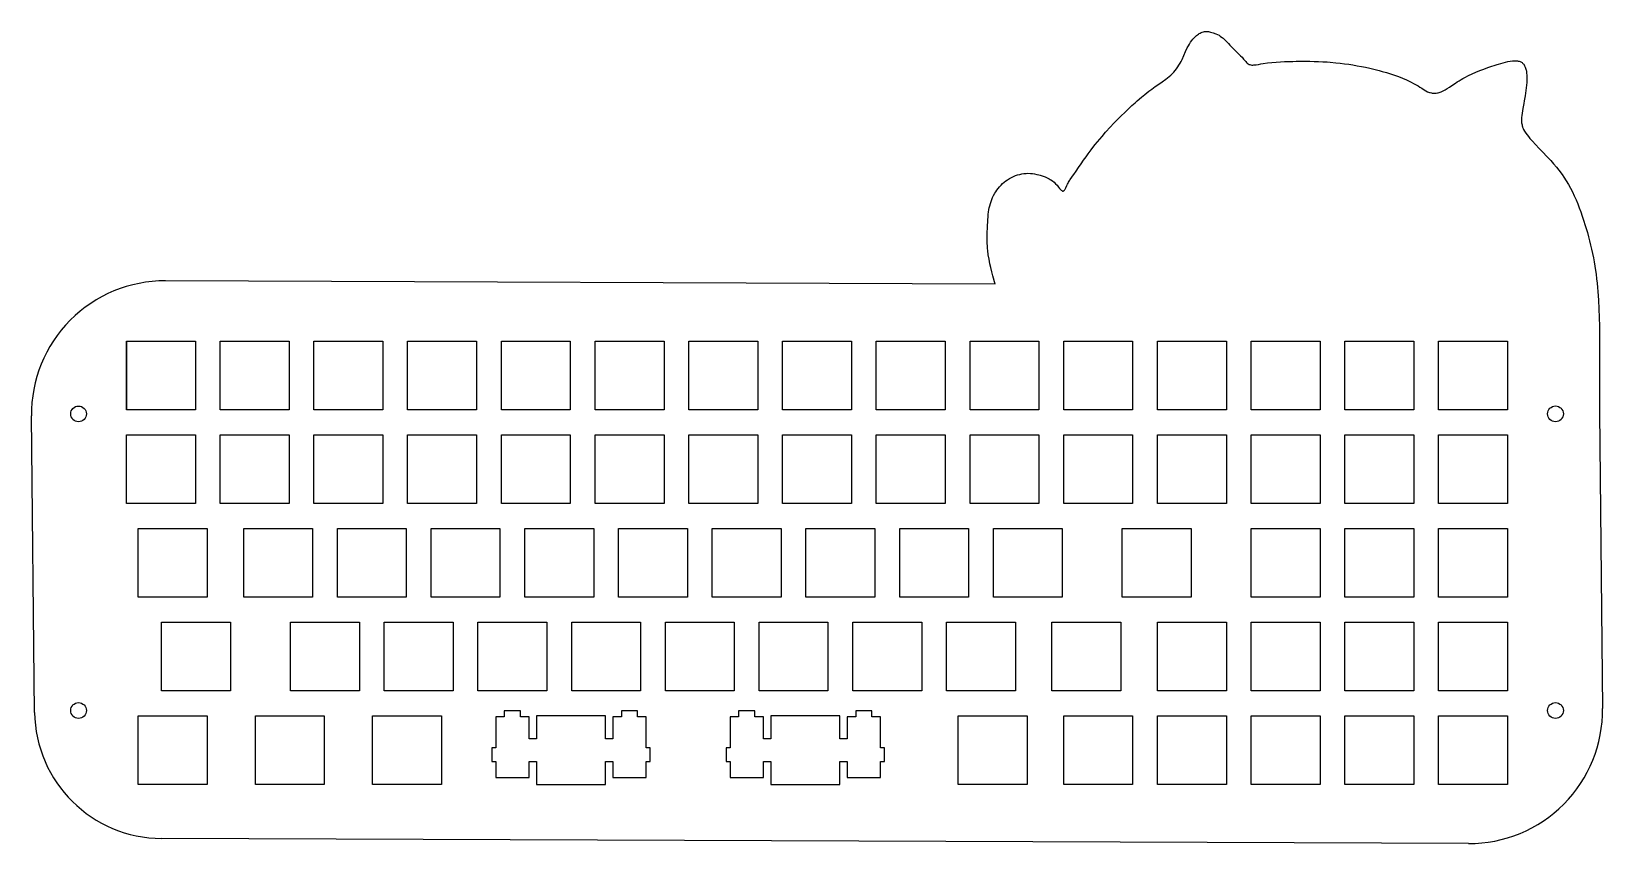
# Model space of a CAD drawing. Header units: millimetres. Extents: x 6 to 325, y 4 to 169.
import ezdxf

# ---------------------------------------------------------------- set-up
doc = ezdxf.new("R2010")
doc.units = ezdxf.units.MM
doc.header["$LTSCALE"] = 50
doc.header["$MEASUREMENT"] = 0

# ---------------------------------------------------------------- blocks, each defined once
blk = doc.blocks.new('BLOCK_2')
at = {"color": 7}
blk.add_lwpolyline([(-27.9, 122.47), (-27.9, 136.47), (-13.9, 136.47), (-13.9, 122.47), (-27.9, 122.47)], dxfattribs=at)
blk = doc.blocks.new('BLOCK_3')
at = {"color": 7}
blk.add_lwpolyline([(155.45, 117.42), (169.46, 117.42), (169.46, 103.42), (155.45, 103.42), (155.45, 117.42)], dxfattribs=at)
blk = doc.blocks.new('BLOCK_4')
at = {"color": 7}
blk.add_lwpolyline([(193.56, 117.42), (207.56, 117.42), (207.56, 103.42), (193.56, 103.42), (193.56, 117.42)], dxfattribs=at)
blk = doc.blocks.new('BLOCK_5')
at = {"color": 7}
blk.add_lwpolyline([(134.02, 103.42), (134.02, 117.42), (148.03, 117.42), (148.03, 103.42), (134.02, 103.42)], dxfattribs=at)
blk = doc.blocks.new('BLOCK_6')
at = {"color": 7}
blk.add_lwpolyline([(212.6, 103.42), (212.6, 117.42), (226.61, 117.42), (226.61, 103.42), (212.6, 103.42)], dxfattribs=at)
blk = doc.blocks.new('BLOCK_7')
at = {"color": 7}
blk.add_lwpolyline([(188.51, 117.42), (188.51, 103.42), (174.51, 103.42), (174.51, 117.42), (188.51, 117.42)], dxfattribs=at)
blk = doc.blocks.new('BLOCK_8')
at = {"color": 7}
blk.add_lwpolyline([(111.45, 108.12), (111.45, 104.89), (118.2, 104.89), (118.2, 108.12), (119.02, 108.12), (119.02, 110.92), (118.2, 110.92), (118.2, 117.19), (116.47, 117.19), (116.47, 118.39), (113.17, 118.39), (113.17, 117.19), (111.45, 117.19), (111.45, 112.72), (109.93, 112.72), (109.93, 117.42), (95.92, 117.42), (95.92, 112.72), (94.4, 112.72), (94.4, 117.19), (92.68, 117.19), (92.68, 118.39), (89.37, 118.39), (89.37, 117.19), (87.65, 117.19), (87.65, 110.92), (86.82, 110.92), (86.82, 108.12), (87.65, 108.12), (87.65, 104.89), (94.4, 104.89), (94.4, 108.12), (95.92, 108.12), (95.92, 103.42), (109.93, 103.42), (109.93, 108.12), (111.45, 108.12)], dxfattribs=at)
blk = doc.blocks.new('BLOCK_9')
at = {"color": 7}
blk.add_lwpolyline([(-1.71, 136.47), (12.29, 136.47), (12.29, 122.47), (-1.71, 122.47), (-1.71, 136.47)], dxfattribs=at)
blk = doc.blocks.new('BLOCK_10')
at = {"color": 7}
blk.add_lwpolyline([(17.34, 136.47), (31.34, 136.47), (31.34, 122.47), (17.34, 122.47), (17.34, 136.47)], dxfattribs=at)
blk = doc.blocks.new('BLOCK_11')
at = {"color": 7}
blk.add_lwpolyline([(245.66, 103.42), (231.65, 103.42), (231.65, 117.42), (245.66, 117.42), (245.66, 103.42)], dxfattribs=at)
blk = doc.blocks.new('BLOCK_12')
at = {"color": 7}
blk.add_lwpolyline([(48.3, 112.72), (46.78, 112.72), (46.78, 117.19), (45.05, 117.19), (45.05, 118.39), (41.75, 118.39), (41.75, 117.19), (40.02, 117.19), (40.02, 110.92), (39.2, 110.92), (39.2, 108.12), (40.02, 108.12), (40.02, 104.89), (46.78, 104.89), (46.78, 108.12), (48.3, 108.12), (48.3, 103.42), (62.3, 103.42), (62.3, 108.12), (63.82, 108.12), (63.82, 104.89), (70.57, 104.89), (70.57, 108.12), (71.4, 108.12), (71.4, 110.92), (70.57, 110.92), (70.57, 117.19), (68.85, 117.19), (68.85, 118.39), (65.55, 118.39), (65.55, 117.19), (63.82, 117.19), (63.82, 112.72), (62.3, 112.72), (62.3, 117.42), (48.3, 117.42), (48.3, 112.72)], dxfattribs=at)
blk = doc.blocks.new('BLOCK_13')
at = {"color": 7}
blk.add_lwpolyline([(88.49, 136.47), (88.49, 122.47), (74.49, 122.47), (74.49, 136.47), (88.49, 136.47)], dxfattribs=at)
blk = doc.blocks.new('BLOCK_14')
at = {"color": 7}
blk.add_lwpolyline([(145.64, 122.47), (131.64, 122.47), (131.64, 136.47), (145.64, 136.47), (145.64, 122.47)], dxfattribs=at)
blk = doc.blocks.new('BLOCK_15')
at = {"color": 7}
blk.add_lwpolyline([(40.87, 141.52), (26.87, 141.52), (26.87, 155.52), (40.87, 155.52), (40.87, 141.52)], dxfattribs=at)
blk = doc.blocks.new('BLOCK_16')
at = {"color": 7}
blk.add_lwpolyline([(-32.66, 141.52), (-32.66, 155.52), (-18.66, 155.52), (-18.66, 141.52), (-32.66, 141.52)], dxfattribs=at)
blk = doc.blocks.new('BLOCK_17')
at = {"color": 7}
blk.add_lwpolyline([(21.82, 141.52), (7.82, 141.52), (7.82, 155.52), (21.82, 155.52), (21.82, 141.52)], dxfattribs=at)
blk = doc.blocks.new('BLOCK_18')
at = {"color": 7}
blk.add_lwpolyline([(245.66, 136.47), (245.66, 122.47), (231.65, 122.47), (231.65, 136.47), (245.66, 136.47)], dxfattribs=at)
blk = doc.blocks.new('BLOCK_19')
at = {"color": 7}
blk.add_lwpolyline([(188.51, 136.47), (188.51, 122.47), (174.51, 122.47), (174.51, 136.47), (188.51, 136.47)], dxfattribs=at)
blk = doc.blocks.new('BLOCK_20')
at = {"color": 7}
blk.add_lwpolyline([(167.07, 122.47), (153.07, 122.47), (153.07, 136.47), (167.07, 136.47), (167.07, 122.47)], dxfattribs=at)
blk = doc.blocks.new('BLOCK_21')
at = {"color": 7}
blk.add_lwpolyline([(126.59, 136.47), (126.59, 122.47), (112.59, 122.47), (112.59, 136.47), (126.59, 136.47)], dxfattribs=at)
blk = doc.blocks.new('BLOCK_22')
at = {"color": 7}
blk.add_lwpolyline([(-11.23, 141.52), (-11.23, 155.52), (2.77, 155.52), (2.77, 141.52), (-11.23, 141.52)], dxfattribs=at)
blk = doc.blocks.new('BLOCK_23')
at = {"color": 7}
blk.add_lwpolyline([(107.54, 136.47), (107.54, 122.47), (93.54, 122.47), (93.54, 136.47), (107.54, 136.47)], dxfattribs=at)
blk = doc.blocks.new('BLOCK_24')
at = {"color": 7}
blk.add_lwpolyline([(36.39, 122.47), (36.39, 136.47), (50.39, 136.47), (50.39, 122.47), (36.39, 122.47)], dxfattribs=at)
blk = doc.blocks.new('BLOCK_25')
at = {"color": 7}
blk.add_lwpolyline([(207.56, 122.47), (193.56, 122.47), (193.56, 136.47), (207.56, 136.47), (207.56, 122.47)], dxfattribs=at)
blk = doc.blocks.new('BLOCK_26')
at = {"color": 7}
blk.add_lwpolyline([(69.44, 122.47), (55.44, 122.47), (55.44, 136.47), (69.44, 136.47), (69.44, 122.47)], dxfattribs=at)
blk = doc.blocks.new('BLOCK_27')
at = {"color": 7}
blk.add_lwpolyline([(226.61, 136.47), (226.61, 122.47), (212.6, 122.47), (212.6, 136.47), (226.61, 136.47)], dxfattribs=at)
blk = doc.blocks.new('BLOCK_28')
at = {"color": 7}
blk.add_lwpolyline([(45.92, 155.52), (59.92, 155.52), (59.92, 141.52), (45.92, 141.52), (45.92, 155.52)], dxfattribs=at)
blk = doc.blocks.new('BLOCK_30')
at = {"color": 7}
blk.add_lwpolyline([(-8.85, 103.42), (-8.85, 117.42), (5.15, 117.42), (5.15, 103.42), (-8.85, 103.42)], dxfattribs=at)
blk = doc.blocks.new('BLOCK_31')
at = {"color": 7}
blk.add_lwpolyline([(-18.66, 103.42), (-32.66, 103.42), (-32.66, 117.42), (-18.66, 117.42), (-18.66, 103.42)], dxfattribs=at)
blk = doc.blocks.new('BLOCK_32')
at = {"color": 7}
blk.add_lwpolyline([(28.96, 117.42), (28.96, 103.42), (14.96, 103.42), (14.96, 117.42), (28.96, 117.42)], dxfattribs=at)
blk = doc.blocks.new('BLOCK_33')
at = {"color": 7}
blk.add_lwpolyline([(207.56, 179.62), (193.56, 179.62), (193.56, 193.62), (207.56, 193.62), (207.56, 179.62)], dxfattribs=at)
blk = doc.blocks.new('BLOCK_34')
at = {"color": 7}
blk.add_lwpolyline([(245.66, 193.62), (245.66, 179.62), (231.65, 179.62), (231.65, 193.62), (245.66, 193.62)], dxfattribs=at)
blk = doc.blocks.new('BLOCK_35')
at = {"color": 7}
blk.add_lwpolyline([(112.31, 193.62), (112.31, 179.62), (98.31, 179.62), (98.31, 193.62), (112.31, 193.62)], dxfattribs=at)
blk = doc.blocks.new('BLOCK_36')
at = {"color": 7}
blk.add_lwpolyline([(131.36, 193.62), (131.36, 179.62), (117.35, 179.62), (117.35, 193.62), (131.36, 193.62)], dxfattribs=at)
blk = doc.blocks.new('BLOCK_37')
at = {"color": 7}
blk.add_lwpolyline([(212.6, 193.62), (226.61, 193.62), (226.61, 179.62), (212.6, 179.62), (212.6, 193.62)], dxfattribs=at)
blk = doc.blocks.new('BLOCK_38')
at = {"color": 7}
blk.add_lwpolyline([(155.45, 193.62), (169.46, 193.62), (169.46, 179.62), (155.45, 179.62), (155.45, 193.62)], dxfattribs=at)
blk = doc.blocks.new('BLOCK_39')
at = {"color": 7}
blk.add_lwpolyline([(150.41, 179.62), (136.41, 179.62), (136.41, 193.62), (150.41, 193.62), (150.41, 179.62)], dxfattribs=at)
blk = doc.blocks.new('BLOCK_40')
at = {"color": 7}
blk.add_lwpolyline([(174.51, 179.62), (174.51, 193.62), (188.51, 193.62), (188.51, 179.62), (174.51, 179.62)], dxfattribs=at)
blk = doc.blocks.new('BLOCK_41')
at = {"color": 7}
blk.add_lwpolyline([(226.61, 160.57), (212.6, 160.57), (212.6, 174.57), (226.61, 174.57), (226.61, 160.57)], dxfattribs=at)
blk = doc.blocks.new('BLOCK_42')
at = {"color": 7}
blk.add_lwpolyline([(3.06, 193.62), (17.06, 193.62), (17.06, 179.62), (3.06, 179.62), (3.06, 193.62)], dxfattribs=at)
blk = doc.blocks.new('BLOCK_43')
at = {"color": 7}
blk.add_lwpolyline([(93.26, 193.62), (93.26, 179.62), (79.26, 179.62), (79.26, 193.62), (93.26, 193.62)], dxfattribs=at)
blk = doc.blocks.new('BLOCK_44')
at = {"color": 7}
blk.add_lwpolyline([(117.35, 174.57), (131.36, 174.57), (131.36, 160.57), (117.35, 160.57), (117.35, 174.57)], dxfattribs=at)
blk = doc.blocks.new('BLOCK_45')
at = {"color": 7}
blk.add_lwpolyline([(41.16, 193.62), (55.16, 193.62), (55.16, 179.62), (41.16, 179.62), (41.16, 193.62)], dxfattribs=at)
blk = doc.blocks.new('BLOCK_46')
at = {"color": 7}
blk.add_lwpolyline([(36.11, 193.62), (36.11, 179.62), (22.1, 179.62), (22.1, 193.62), (36.11, 193.62)], dxfattribs=at)
blk = doc.blocks.new('BLOCK_47')
at = {"color": 7}
blk.add_lwpolyline([(-1.99, 179.62), (-15.99, 179.62), (-15.99, 193.62), (-1.99, 193.62), (-1.99, 179.62)], dxfattribs=at)
blk = doc.blocks.new('BLOCK_48')
at = {"color": 7}
blk.add_lwpolyline([(98.31, 174.57), (112.31, 174.57), (112.31, 160.57), (98.31, 160.57), (98.31, 174.57)], dxfattribs=at)
blk = doc.blocks.new('BLOCK_49')
at = {"color": 7}
blk.add_lwpolyline([(231.65, 160.57), (231.65, 174.57), (245.66, 174.57), (245.66, 160.57), (231.65, 160.57)], dxfattribs=at)
blk = doc.blocks.new('BLOCK_50')
at = {"color": 7}
blk.add_lwpolyline([(174.51, 160.57), (174.51, 174.57), (188.51, 174.57), (188.51, 160.57), (174.51, 160.57)], dxfattribs=at)
blk = doc.blocks.new('BLOCK_51')
at = {"color": 7}
blk.add_lwpolyline([(169.46, 160.57), (155.45, 160.57), (155.45, 174.57), (169.46, 174.57), (169.46, 160.57)], dxfattribs=at)
blk = doc.blocks.new('BLOCK_52')
at = {"color": 7}
blk.add_lwpolyline([(93.26, 174.57), (93.26, 160.57), (79.26, 160.57), (79.26, 174.57), (93.26, 174.57)], dxfattribs=at)
blk = doc.blocks.new('BLOCK_53')
at = {"color": 7}
blk.add_lwpolyline([(-35.04, 179.62), (-35.04, 193.62), (-21.04, 193.62), (-21.04, 179.62), (-35.04, 179.62)], dxfattribs=at)
blk = doc.blocks.new('BLOCK_54')
at = {"color": 7}
blk.add_lwpolyline([(136.41, 174.57), (150.41, 174.57), (150.41, 160.57), (136.41, 160.57), (136.41, 174.57)], dxfattribs=at)
blk = doc.blocks.new('BLOCK_55')
at = {"color": 7}
blk.add_lwpolyline([(207.56, 160.57), (193.56, 160.57), (193.56, 174.57), (207.56, 174.57), (207.56, 160.57)], dxfattribs=at)
blk = doc.blocks.new('BLOCK_56')
at = {"color": 7}
blk.add_lwpolyline([(60.21, 193.62), (74.21, 193.62), (74.21, 179.62), (60.21, 179.62), (60.21, 193.62)], dxfattribs=at)
blk = doc.blocks.new('BLOCK_57')
at = {"color": 7}
blk.add_lwpolyline([(117.07, 141.52), (103.07, 141.52), (103.07, 155.52), (117.07, 155.52), (117.07, 141.52)], dxfattribs=at)
blk = doc.blocks.new('BLOCK_58')
at = {"color": 7}
blk.add_lwpolyline([(193.56, 155.52), (207.56, 155.52), (207.56, 141.52), (193.56, 141.52), (193.56, 155.52)], dxfattribs=at)
blk = doc.blocks.new('BLOCK_59')
at = {"color": 7}
blk.add_lwpolyline([(141.17, 141.52), (141.17, 155.52), (155.17, 155.52), (155.17, 141.52), (141.17, 141.52)], dxfattribs=at)
blk = doc.blocks.new('BLOCK_60')
at = {"color": 7}
blk.add_lwpolyline([(78.97, 141.52), (64.97, 141.52), (64.97, 155.52), (78.97, 155.52), (78.97, 141.52)], dxfattribs=at)
blk = doc.blocks.new('BLOCK_61')
at = {"color": 7}
blk.add_lwpolyline([(36.11, 174.57), (36.11, 160.57), (22.1, 160.57), (22.1, 174.57), (36.11, 174.57)], dxfattribs=at)
blk = doc.blocks.new('BLOCK_62')
at = {"color": 7}
blk.add_lwpolyline([(17.06, 174.57), (17.06, 160.57), (3.06, 160.57), (3.06, 174.57), (17.06, 174.57)], dxfattribs=at)
blk = doc.blocks.new('BLOCK_63')
at = {"color": 7}
blk.add_lwpolyline([(136.12, 155.52), (136.12, 141.52), (122.12, 141.52), (122.12, 155.52), (136.12, 155.52)], dxfattribs=at)
blk = doc.blocks.new('BLOCK_64')
at = {"color": 7}
blk.add_lwpolyline([(84.02, 155.52), (98.02, 155.52), (98.02, 141.52), (84.02, 141.52), (84.02, 155.52)], dxfattribs=at)
blk = doc.blocks.new('BLOCK_65')
at = {"color": 7}
blk.add_lwpolyline([(-1.99, 174.57), (-1.99, 160.57), (-15.99, 160.57), (-15.99, 174.57), (-1.99, 174.57)], dxfattribs=at)
blk = doc.blocks.new('BLOCK_66')
at = {"color": 7}
blk.add_lwpolyline([(-21.04, 160.57), (-35.04, 160.57), (-35.04, 174.57), (-21.04, 174.57), (-21.04, 160.57)], dxfattribs=at)
blk = doc.blocks.new('BLOCK_67')
at = {"color": 7}
blk.add_lwpolyline([(245.66, 141.52), (231.65, 141.52), (231.65, 155.52), (245.66, 155.52), (245.66, 141.52)], dxfattribs=at)
blk = doc.blocks.new('BLOCK_68')
at = {"color": 7}
blk.add_lwpolyline([(181.36, 141.52), (167.36, 141.52), (167.36, 155.52), (181.36, 155.52), (181.36, 141.52)], dxfattribs=at)
blk = doc.blocks.new('BLOCK_69')
at = {"color": 7}
blk.add_lwpolyline([(226.61, 155.52), (226.61, 141.52), (212.6, 141.52), (212.6, 155.52), (226.61, 155.52)], dxfattribs=at)
blk = doc.blocks.new('BLOCK_70')
at = {"color": 7}
blk.add_lwpolyline([(74.21, 174.57), (74.21, 160.57), (60.21, 160.57), (60.21, 174.57), (74.21, 174.57)], dxfattribs=at)
blk = doc.blocks.new('BLOCK_71')
at = {"color": 7}
blk.add_lwpolyline([(55.16, 160.57), (41.16, 160.57), (41.16, 174.57), (55.16, 174.57), (55.16, 160.57)], dxfattribs=at)

msp = doc.modelspace()

# ---------------------------------------------------------------- linework, layer by layer
for p, q in [((201.53, 118.02), (32.88, 118.71)), ((24.94, 106.43), (24.94, 100.89)), ((24.94, 100.89), (24.94, 98.12)), ((24.94, 98.12), (24.94, 92.59)), ((6.26, 30.92), (5.61, 91.24)), ((324.31, 92.01), (324.97, 31.69)), ((297.69, 4.22), (32.11, 5.26))]:
    msp.add_line(p, q)
msp.add_lwpolyline([(201.53, 118.02), (201.06, 119.7), (200.83, 120.55), (200.62, 121.4), (200.45, 122.13), (200.26, 123.11), (200.11, 123.97), (200, 124.84), (199.96, 125.27), (199.94, 125.54), (199.89, 126.58), (199.88, 127.45), (199.89, 128.33), (199.94, 129.72), (199.99, 130.95), (200.05, 131.83), (200.09, 132.26), (200.15, 132.69), (200.23, 133.21), (200.3, 133.56), (200.4, 133.98), (200.52, 134.41), (200.66, 134.82), (200.81, 135.23), (200.98, 135.64), (201.17, 136.03), (201.44, 136.52), (201.61, 136.8), (201.86, 137.16), (202.12, 137.51), (202.4, 137.85), (202.7, 138.17), (203.02, 138.48), (203.35, 138.77), (203.7, 139.04), (204.03, 139.27), (204.44, 139.53), (204.83, 139.74), (205.24, 139.93), (205.65, 140.1), (206.07, 140.25), (206.5, 140.36), (206.93, 140.46), (207.36, 140.53), (207.8, 140.57), (208.09, 140.58), (208.67, 140.56), (209.1, 140.51), (209.53, 140.45), (209.96, 140.36), (210.39, 140.25), (210.66, 140.18), (211.25, 139.99), (211.67, 139.84), (212.07, 139.67), (212.46, 139.48), (212.71, 139.33), (212.82, 139.26), (213.15, 139.02), (213.47, 138.76), (213.77, 138.46), (214.08, 138.14), (214.38, 137.78), (214.6, 137.51), (214.86, 137.2), (214.94, 137.12), (215.02, 137.05), (215.1, 137), (215.2, 136.95), (215.25, 136.95), (215.33, 136.95), (215.4, 136.98), (215.46, 137.03), (215.53, 137.09), (215.6, 137.17), (215.66, 137.27), (215.72, 137.37), (215.84, 137.6), (216.08, 138.11), (216.18, 138.34), (216.31, 138.58), (216.42, 138.79), (216.54, 138.99), (216.66, 139.17), (216.78, 139.34), (217.11, 139.79), (217.25, 139.98), (217.49, 140.32), (217.97, 141.01), (218.46, 141.74), (218.96, 142.47), (219.46, 143.22), (219.97, 143.96), (220.38, 144.53), (221.01, 145.38), (221.55, 146.07), (221.86, 146.45), (223.22, 148.08), (223.95, 148.93), (224.94, 150.06), (225.54, 150.7), (225.95, 151.13), (226.77, 151.94), (228.23, 153.31), (229.31, 154.34), (229.95, 154.94), (230.35, 155.3), (231.26, 156.09), (231.94, 156.64), (232.75, 157.26), (233.33, 157.7), (234.04, 158.21), (234.74, 158.7), (235.48, 159.2), (236.2, 159.71), (236.55, 159.98), (236.89, 160.25), (237.21, 160.54), (237.4, 160.71), (237.82, 161.16), (238.1, 161.5), (238.37, 161.85), (238.62, 162.21), (238.86, 162.58), (239.08, 162.96), (239.29, 163.35), (239.49, 163.74), (239.86, 164.53), (240.21, 165.33), (240.55, 166.08), (240.77, 166.51), (240.98, 166.88), (241.21, 167.25), (241.47, 167.61), (241.67, 167.85), (241.92, 168.13), (242.08, 168.29), (242.26, 168.45), (242.43, 168.6), (242.62, 168.75), (242.81, 168.88), (243, 169), (243.2, 169.11), (243.4, 169.21), (243.61, 169.29), (243.82, 169.36), (244.03, 169.4), (244.24, 169.43), (244.5, 169.44), (244.66, 169.43), (244.87, 169.4), (245.08, 169.36), (245.29, 169.3), (245.82, 169.15), (246.33, 168.97), (246.69, 168.84), (247, 168.67), (247.23, 168.5), (247.5, 168.29), (247.63, 168.2), (247.85, 168.04), (248.01, 167.9), (248.33, 167.6), (248.63, 167.28), (248.92, 166.95), (249.18, 166.65), (249.52, 166.3), (250.14, 165.68), (250.55, 165.28), (251.4, 164.49), (251.7, 164.17), (252.01, 163.82), (252.29, 163.48), (252.43, 163.31), (252.58, 163.14), (252.74, 162.99), (252.9, 162.86), (253.09, 162.74), (253.26, 162.68), (253.46, 162.63), (253.67, 162.6), (253.89, 162.6), (254.11, 162.61), (254.34, 162.64), (254.58, 162.67), (255.01, 162.74), (255.51, 162.83), (255.96, 162.9), (256.86, 163.02), (257.74, 163.12), (258.61, 163.2), (259.47, 163.26), (260.32, 163.3), (261.17, 163.33), (262.02, 163.35), (262.67, 163.36), (263.74, 163.37), (264.61, 163.37), (265.48, 163.36), (266.36, 163.34), (267.23, 163.31), (268.11, 163.27), (268.99, 163.22), (269.59, 163.18), (270.75, 163.08), (271.62, 162.98), (272.49, 162.87), (273.36, 162.75), (274.22, 162.62), (275.08, 162.47), (275.94, 162.31), (276.8, 162.14), (277.65, 161.95), (278.5, 161.75), (279.53, 161.49), (280.19, 161.31), (281.03, 161.07), (281.86, 160.81), (282.68, 160.54), (283.5, 160.24), (284.32, 159.92), (285.12, 159.58), (285.91, 159.2), (286.7, 158.8), (287.47, 158.36), (287.85, 158.13), (288.23, 157.9), (288.72, 157.57), (289.37, 157.18), (289.59, 157.08), (289.79, 157.02), (289.92, 156.98), (290.16, 156.92), (290.34, 156.91), (290.53, 156.89), (290.72, 156.88), (290.91, 156.88), (291.12, 156.89), (291.42, 156.94), (291.56, 156.96), (291.73, 157.01), (291.95, 157.06), (292.15, 157.14), (292.57, 157.34), (292.99, 157.58), (293.4, 157.84), (293.82, 158.1), (294.7, 158.69), (295.04, 158.91), (295.43, 159.16), (295.82, 159.4), (296.21, 159.63), (296.59, 159.84), (296.97, 160.05), (297.72, 160.45), (298.47, 160.81), (299.23, 161.15), (300.01, 161.47), (300.8, 161.77), (301.62, 162.07), (302.04, 162.21), (302.48, 162.35), (302.92, 162.5), (303.53, 162.69), (303.84, 162.79), (304.31, 162.93), (304.79, 163.07), (305.26, 163.2), (305.74, 163.3), (306.2, 163.39), (306.64, 163.45), (306.86, 163.47), (307.07, 163.48), (307.27, 163.48), (307.46, 163.47), (307.65, 163.45), (307.83, 163.42), (308, 163.38), (308.22, 163.31), (308.32, 163.26), (308.46, 163.18), (308.59, 163.09), (308.71, 162.99), (308.83, 162.87), (308.93, 162.75), (309.03, 162.61), (309.11, 162.46), (309.19, 162.31), (309.26, 162.14), (309.32, 161.97), (309.38, 161.78), (309.43, 161.59), (309.47, 161.39), (309.5, 161.18), (309.53, 160.97), (309.57, 160.52), (309.58, 160.05), (309.58, 159.55), (309.56, 159.05), (309.52, 158.52), (309.46, 157.99), (309.4, 157.45), (309.24, 156.36), (309.05, 155.29), (308.96, 154.76), (308.84, 154.09), (308.77, 153.75), (308.69, 153.26), (308.61, 152.8), (308.55, 152.34), (308.51, 151.9), (308.49, 151.48), (308.51, 151.06), (308.52, 150.85), (308.55, 150.65), (308.59, 150.45), (308.63, 150.26), (308.69, 150.06), (308.72, 149.96), (308.83, 149.68), (308.92, 149.49), (309.12, 149.12), (309.35, 148.75), (309.61, 148.39), (309.89, 148.04), (310.18, 147.69), (310.64, 147.18), (311.41, 146.35), (312.03, 145.7), (312.64, 145.06), (313.85, 143.79), (314.44, 143.15), (315.01, 142.51), (315.57, 141.85), (316.1, 141.19), (316.74, 140.33), (317.11, 139.8), (317.57, 139.07), (318.02, 138.32), (318.43, 137.56), (318.83, 136.78), (319.21, 135.99), (319.57, 135.19), (319.91, 134.37), (320.23, 133.55), (320.54, 132.71), (320.83, 131.88), (321.18, 130.85), (321.38, 130.19), (321.64, 129.35), (321.88, 128.51), (322.12, 127.66), (322.34, 126.81), (322.54, 125.96), (322.74, 125.11), (322.92, 124.26), (323.1, 123.4), (323.25, 122.54), (323.4, 121.69), (323.53, 120.83), (323.64, 120.04), (323.76, 119.1), (323.86, 118.23), (323.95, 117.37), (324.02, 116.5), (324.09, 115.63), (324.14, 114.76), (324.23, 113.01), (324.28, 111.26), (324.32, 109.51), (324.34, 107.76), (324.34, 103.75), (324.33, 99), (324.31, 92.01)])
at = {"color": 0}
for centre in [(15.19, 91.63), (315.39, 91.64), (15.19, 31.29), (315.39, 31.29)]:
    msp.add_circle(centre, 1.6, dxfattribs=at)
for centre, radius, start, end in [((32.78, 91.53), 27.18, 89.7914, 180.6281), ((32.2, 31.2), 25.94, 180.6281, 269.7914), ((297.79, 31.4), 27.18, 269.7914, 0.6281)]:
    msp.add_arc(centre, radius, start, end)

# ---------------------------------------------------------------- block references
for name in ['BLOCK_53', 'BLOCK_47', 'BLOCK_42', 'BLOCK_46', 'BLOCK_45', 'BLOCK_56', 'BLOCK_43', 'BLOCK_35', 'BLOCK_36', 'BLOCK_39', 'BLOCK_38', 'BLOCK_40', 'BLOCK_33', 'BLOCK_37', 'BLOCK_34', 'BLOCK_66', 'BLOCK_65', 'BLOCK_62', 'BLOCK_61', 'BLOCK_71', 'BLOCK_70', 'BLOCK_52', 'BLOCK_48', 'BLOCK_44', 'BLOCK_54', 'BLOCK_51', 'BLOCK_50', 'BLOCK_55', 'BLOCK_41', 'BLOCK_49', 'BLOCK_16', 'BLOCK_22', 'BLOCK_17', 'BLOCK_15', 'BLOCK_28', 'BLOCK_60', 'BLOCK_64', 'BLOCK_57', 'BLOCK_63', 'BLOCK_59', 'BLOCK_68', 'BLOCK_58', 'BLOCK_69', 'BLOCK_67', 'BLOCK_2', 'BLOCK_9', 'BLOCK_10', 'BLOCK_24', 'BLOCK_26', 'BLOCK_13', 'BLOCK_23', 'BLOCK_21', 'BLOCK_14', 'BLOCK_20', 'BLOCK_19', 'BLOCK_25', 'BLOCK_27', 'BLOCK_18', 'BLOCK_31', 'BLOCK_30', 'BLOCK_32', 'BLOCK_12', 'BLOCK_8', 'BLOCK_5', 'BLOCK_3', 'BLOCK_7', 'BLOCK_4', 'BLOCK_6', 'BLOCK_11']:
    msp.add_blockref(name, (59.98, -87.19))

doc.saveas('drawing.dxf')
